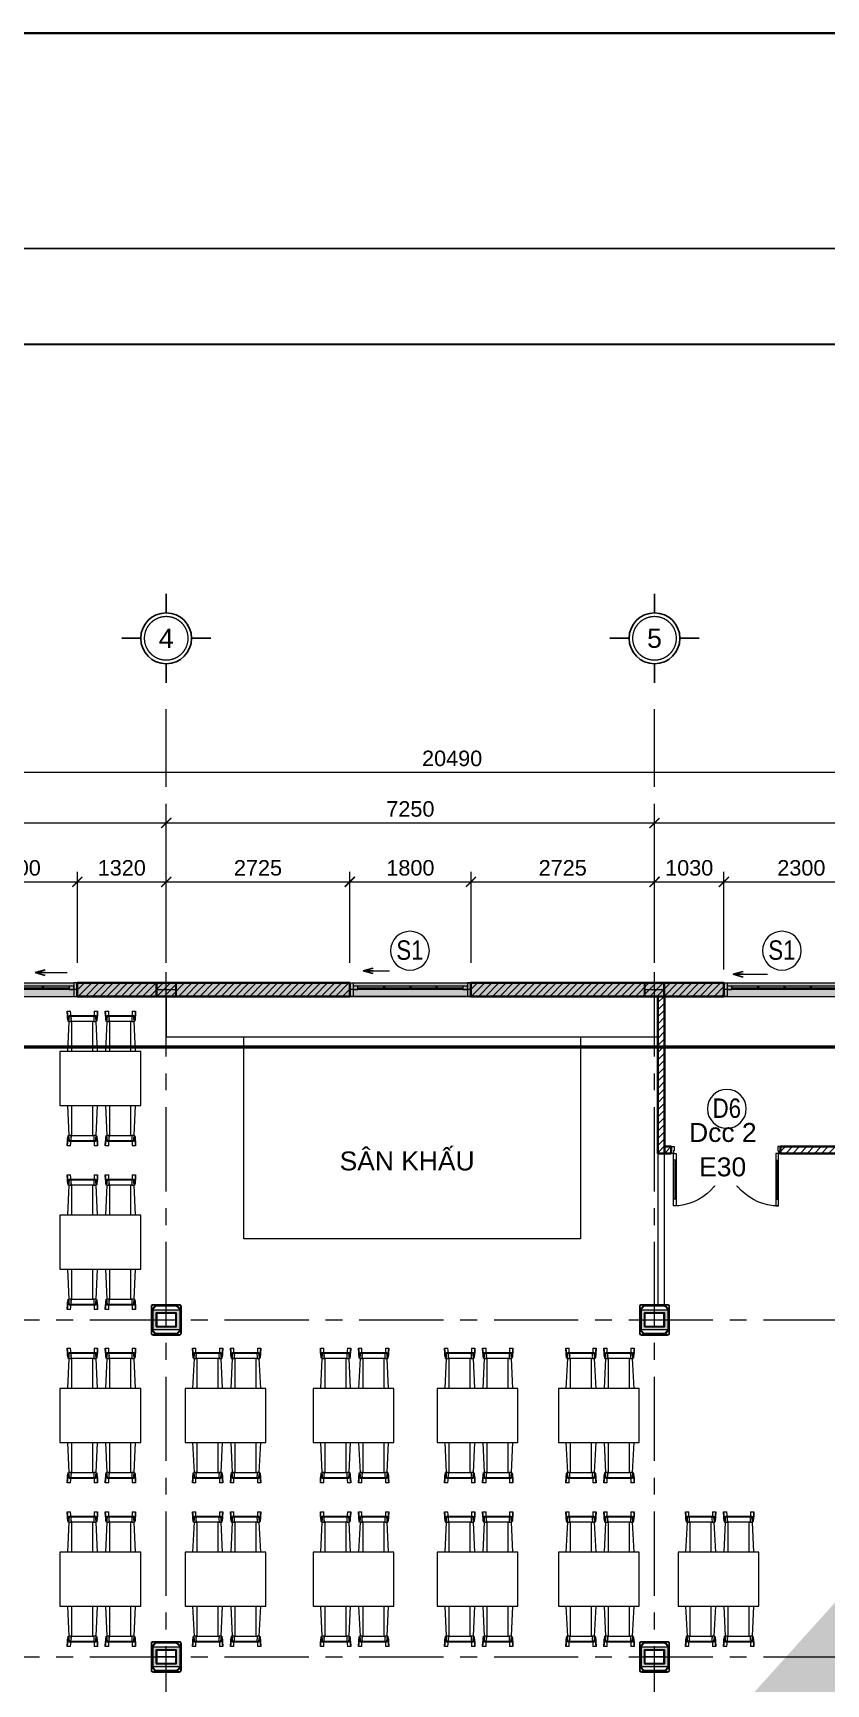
# Model space of a CAD drawing. Header units: millimetres. Extents: x 886808 to 1650903, y -1008069 to 230892.
# Drawn here: x 948941 to 960715, y -352802 to -328304 of the extents above; entities that cross this region are included whole.
import ezdxf
from ezdxf.enums import TextEntityAlignment as Align

# ---------------------------------------------------------------- set-up
doc = ezdxf.new("R2010")
doc.units = ezdxf.units.MM
for name, pattern in [('2nd Fl type B$0$$0$3.tuong bao ngoai$0$HIDDEN', [0.375, 0.25, -0.125]), ('CENTER', [2, 1.25, -0.25, 0.25, -0.25]), ('CENTER2', [28.575, 19.05, -3.175, 3.175, -3.175]), ('CONTINOUS', [0])]:
    doc.linetypes.add(name, pattern=pattern)
doc.layers.get('0').update_dxf_attribs({"lineweight": 0})
for name, color, linetype, lineweight in [('01- NET TUONG- 242', 242, 'Continuous', 40), ('03- Net Cua- 153', 153, 'Continuous', 9), ('8l NET TO', 8, 'Continuous', 9), ('A-GLAZ-CURT', 52, 'Continuous', 5), ('A-Wall', 113, 'Continuous', 30), ('A_Dim', 8, 'Continuous', 5), ('DS_Dim', 8, 'Continuous', 0), ('HACTH', 8, 'Continuous', 0), ('I-FURN', 252, 'Continuous', 5), ('net truc', 250, 'CENTER2', 5), ('net vl', 33, 'Continuous', 5), ('Text', 250, 'Continuous', 25), ('X-BT-MB-F1$0$SP-CỬA', 157, 'Continuous', 0)]:
    doc.layers.add(name, color=color, linetype=linetype, lineweight=lineweight)
doc.styles.add('Arial', font='arial.ttf', dxfattribs={"height": 253.361452})
doc.styles.add('OBAYASHI', font='ARIALN.TTF')
doc.styles.add('Roof Fl type B$0$GHICHUTHUONG', font='arial.ttf', dxfattribs={"width": 0.8})
doc.styles.add('TIÊU ĐỀ', font='arial.ttf', dxfattribs={"height": 230})
doc.styles.add('TRUNG TIN', font='')
doc.styles.get('TRUNG TIN').set_extended_font_data('VNI-Helve-Condense')
doc.dimstyles.new('1-100', dxfattribs={"dimtxt": 230, "dimasz": 150, "dimexe": 150, "dimexo": 300, "dimgap": 90, "dimtad": 1, "dimdec": 0, "dimrnd": 5, "dimzin": 0, "dimtxsty": 'TIÊU ĐỀ', "dimblk": 'ARCHTICK', "dimcen": 100, "dimdle": 120, "dimclrd": 256, "dimclre": 256, "dimclrt": 2, "dimadec": 0, "dimazin": 0, "dimtfac": 1, "dimtdec": 0, "dimtix": 1, "dimtmove": 1, "dimatfit": 3, "dimldrblk": 'OPEN30', "dimfxl": 900, "dimtolj": 1, "dimtzin": 0, "dimlwd": 13, "dimlwe": 13, "dimarcsym": 1})

# ---------------------------------------------------------------- blocks, each defined once
blk = doc.blocks.new('_ArchTick')
at = {"color": 0, "linetype": 'ByBlock', "const_width": 0.15}
blk.add_lwpolyline([(-0.5, -0.5), (0.5, 0.5)], dxfattribs=at)
blk = doc.blocks.new('*D216')
at = {"layer": 'A_Dim', "lineweight": 13, "transparency": 16777216}
for p, q in [((944919, -342099), (944919, -339876)), ((950919, -342099), (950919, -339876)), ((944799, -340026), (951039, -340026))]:
    blk.add_line(p, q, dxfattribs=at)
at = {"layer": 'Defpoints', "color": 0, "transparency": 16777216}
for p in [(950919, -340026), (944919, -342399), (950919, -342399)]:
    blk.add_point(p, dxfattribs=at)
at = {"layer": 'A_Dim', "lineweight": 13, "transparency": 16777216, "xscale": 150, "yscale": 150, "zscale": 150, "rotation": 180}
blk.add_blockref('_ArchTick', (944919, -340026), dxfattribs=at)
at = {"layer": 'A_Dim', "lineweight": 13, "transparency": 16777216, "xscale": 150, "yscale": 150, "zscale": 150}
blk.add_blockref('_ArchTick', (950919, -340026), dxfattribs=at)
at = {"layer": 'A_Dim', "color": 2, "transparency": 16777216, "insert": (947919, -339819), "char_height": 230, "attachment_point": 5, "style": 'TIÊU ĐỀ'}
blk.add_mtext('\\A1;6000', dxfattribs=at)
blk = doc.blocks.new('_Open30')
at = {"color": 0, "linetype": 'ByBlock', "lineweight": -2}
for p, q in [((-1, 0.27), (0, 0)), ((0, 0), (-1, -0.27)), ((0, 0), (-1, 0))]:
    blk.add_line(p, q, dxfattribs=at)
blk = doc.blocks.new('*D217')
at = {"layer": 'A_Dim', "lineweight": 13, "transparency": 16777216}
for p, q in [((950919, -342099), (950919, -339876)), ((958169, -342099), (958169, -339876)), ((950799, -340026), (958289, -340026))]:
    blk.add_line(p, q, dxfattribs=at)
at = {"layer": 'Defpoints', "color": 0, "transparency": 16777216}
for p in [(958169, -340026), (950919, -342399), (958169, -342399)]:
    blk.add_point(p, dxfattribs=at)
at = {"layer": 'A_Dim', "lineweight": 13, "transparency": 16777216, "xscale": 150, "yscale": 150, "zscale": 150, "rotation": 180}
blk.add_blockref('_ArchTick', (950919, -340026), dxfattribs=at)
at = {"layer": 'A_Dim', "lineweight": 13, "transparency": 16777216, "xscale": 150, "yscale": 150, "zscale": 150}
blk.add_blockref('_ArchTick', (958169, -340026), dxfattribs=at)
at = {"layer": 'A_Dim', "color": 2, "transparency": 16777216, "insert": (954544, -339819), "char_height": 230, "attachment_point": 5, "style": 'TIÊU ĐỀ'}
blk.add_mtext('\\A1;7250', dxfattribs=at)
blk = doc.blocks.new('*D1037')
at = {"layer": 'A_Dim', "lineweight": 13, "transparency": 16777216}
for p, q in [((958169, -342099), (958169, -339876)), ((965410, -342099), (965410, -339876)), ((958049, -340026), (965530, -340026))]:
    blk.add_line(p, q, dxfattribs=at)
at = {"layer": 'Defpoints', "color": 0, "transparency": 16777216}
for p in [(965410, -340026), (958169, -342399), (965410, -342399)]:
    blk.add_point(p, dxfattribs=at)
at = {"layer": 'A_Dim', "lineweight": 13, "transparency": 16777216, "xscale": 150, "yscale": 150, "zscale": 150, "rotation": 180}
blk.add_blockref('_ArchTick', (958169, -340026), dxfattribs=at)
at = {"layer": 'A_Dim', "lineweight": 13, "transparency": 16777216, "xscale": 150, "yscale": 150, "zscale": 150}
blk.add_blockref('_ArchTick', (965410, -340026), dxfattribs=at)
at = {"layer": 'A_Dim', "color": 2, "transparency": 16777216, "insert": (961789, -339819), "char_height": 230, "attachment_point": 5, "style": 'TIÊU ĐỀ'}
blk.add_mtext('\\A1;7240', dxfattribs=at)
blk = doc.blocks.new('*D1038')
at = {"layer": 'A_Dim', "lineweight": 13, "transparency": 16777216}
for p, q in [((965530, -339276), (944799, -339276)), ((944919, -342099), (944919, -339126)), ((965410, -342099), (965410, -339126))]:
    blk.add_line(p, q, dxfattribs=at)
at = {"layer": 'Defpoints', "color": 0, "transparency": 16777216}
for p in [(944919, -339276), (944919, -342399), (965410, -342399)]:
    blk.add_point(p, dxfattribs=at)
at = {"layer": 'A_Dim', "lineweight": 13, "transparency": 16777216, "xscale": 150, "yscale": 150, "zscale": 150, "rotation": 180}
blk.add_blockref('_ArchTick', (944919, -339276), dxfattribs=at)
at = {"layer": 'A_Dim', "lineweight": 13, "transparency": 16777216, "xscale": 150, "yscale": 150, "zscale": 150}
blk.add_blockref('_ArchTick', (965410, -339276), dxfattribs=at)
at = {"layer": 'A_Dim', "color": 2, "transparency": 16777216, "insert": (955164, -339069), "char_height": 230, "attachment_point": 5, "style": 'TIÊU ĐỀ'}
blk.add_mtext('\\A1;20490', dxfattribs=at)
blk = doc.blocks.new('so thu tu bac thang')
at = {"ltscale": 300}
blk.add_circle((38, 0), 125, dxfattribs=at)
at = {"style": 'OBAYASHI'}
blk.add_attdef('SO_THU_TU_BAC_THANG', (-91, -139), '', height=300, dxfattribs=at)
blk = doc.blocks.new('A$C0DD655ED')
at = {"layer": 'A_Dim', "transparency": 33554636}
h = blk.add_hatch(dxfattribs=at)
h.set_pattern_fill('ANGLE', color=256)
h.set_pattern_definition([(0, (4687050.9006, -31895392.7794), (0, 6.985), [5.08, -1.905]), (90, (4687050.9006, -31895392.7794), (-6.985, 4e-16), [5.08, -1.905])])
h.paths.add_polyline_path([(25, 375), (425, 375), (425, 75), (25, 75)])
h.paths.add_polyline_path([(75, 325), (375, 325), (375, 125), (75, 125)], flags=16)
at = {"layer": '03- Net Cua- 153', "linetype": 'Continuous', "transparency": 33554636}
for p, q in [((125, 442), (125, 450)), ((125, 442), (125, 450)), ((128, 442), (128, 450)), ((128, 442), (128, 450)), ((322, 442), (322, 450)), ((322, 442), (322, 450)), ((325, 442), (325, 450)), ((325, 442), (325, 450)), ((442, 325), (450, 325)), ((442, 322), (450, 322)), ((125, 8), (125, 0)), ((125, 8), (125, 0)), ((128, 8), (128, 0)), ((128, 8), (128, 0)), ((322, 8), (322, 0)), ((322, 8), (322, 0)), ((325, 8), (325, 0)), ((325, 8), (325, 0)), ((442, 128), (450, 128)), ((442, 125), (450, 125))]:
    blk.add_line(p, q, dxfattribs=at)
for points in [[(30, 0), (420, 0, 0.414214), (450, 30), (450, 420, 0.414214), (420, 450), (30, 450, 0.414214), (0, 420), (0, 30, 0.414214)], [(30, 8), (420, 8, 0.414214), (442, 30), (442, 420, 0.414214), (420, 442), (30, 442, 0.414214), (8, 420), (8, 30, 0.414214)]]:
    blk.add_lwpolyline(points, format="xyb", close=True, dxfattribs=at)
at = {"layer": 'A-GLAZ-CURT', "transparency": 33554636}
for points in [[(11, 389), (25, 389), (25, 375), (11, 375)], [(61, 442), (75, 442), (75, 428), (61, 428)], [(389, 442), (375, 442), (375, 428), (389, 428)], [(425, 389), (439, 389), (439, 375), (425, 375)], [(11, 75), (25, 75), (25, 61), (11, 61)], [(61, 8), (75, 8), (75, 22), (61, 22)], [(389, 8), (375, 8), (375, 22), (389, 22)], [(425, 75), (439, 75), (439, 61), (425, 61)]]:
    blk.add_lwpolyline(points, close=True, dxfattribs=at)
at = {"layer": 'A_Dim', "transparency": 33554636}
for points in [[(25, 375), (11, 389)], [(11, 375), (25, 389)], [(15, 389), (61, 438)], [(71, 428), (25, 379)], [(75, 428), (61, 442)], [(61, 428), (75, 442)], [(375, 428), (389, 442)], [(389, 428), (375, 442)], [(379, 428), (425, 379)], [(435, 389), (389, 438)], [(439, 375), (425, 389)], [(425, 375), (439, 389)], [(25, 61), (11, 75)], [(11, 61), (25, 75)], [(15, 61), (61, 12)], [(73, 20), (25, 71)], [(75, 22), (61, 8)], [(61, 22), (75, 8)], [(375, 22), (389, 8)], [(389, 22), (375, 8)], [(377, 20), (425, 71)], [(435, 61), (389, 12)], [(439, 61), (425, 75)], [(425, 61), (439, 75)]]:
    blk.add_lwpolyline(points, dxfattribs=at)
for points in [[(25, 61), (11, 61), (11, 389), (25, 389)], [(25, 375), (425, 375), (425, 75), (25, 75)], [(61, 442), (389, 442), (389, 428), (61, 428)], [(75, 325), (375, 325), (375, 125), (75, 125)], [(425, 61), (439, 61), (439, 389), (425, 389)], [(61, 8), (389, 8), (389, 22), (61, 22)]]:
    blk.add_lwpolyline(points, close=True, dxfattribs=at)
blk = doc.blocks.new('*D1080')
at = {"layer": 'A_Dim', "lineweight": 13, "transparency": 16777216}
for p, q in [((947799, -342099), (947799, -340750)), ((949599, -342099), (949599, -340750)), ((947679, -340900), (949719, -340900))]:
    blk.add_line(p, q, dxfattribs=at)
at = {"layer": 'Defpoints', "color": 0, "transparency": 16777216}
for p in [(949599, -340900), (947799, -342399), (949599, -342399)]:
    blk.add_point(p, dxfattribs=at)
at = {"layer": 'A_Dim', "lineweight": 13, "transparency": 16777216, "xscale": 150, "yscale": 150, "zscale": 150, "rotation": 180}
blk.add_blockref('_ArchTick', (947799, -340900), dxfattribs=at)
at = {"layer": 'A_Dim', "lineweight": 13, "transparency": 16777216, "xscale": 150, "yscale": 150, "zscale": 150}
blk.add_blockref('_ArchTick', (949599, -340900), dxfattribs=at)
at = {"layer": 'A_Dim', "color": 2, "transparency": 16777216, "insert": (948699, -340693), "char_height": 230, "attachment_point": 5, "style": 'TIÊU ĐỀ'}
blk.add_mtext('\\A1;1800', dxfattribs=at)
blk = doc.blocks.new('*D1081')
at = {"layer": 'A_Dim', "lineweight": 13, "transparency": 16777216}
for p, q in [((949599, -342099), (949599, -340750)), ((950919, -341852), (950919, -340750)), ((949479, -340900), (951039, -340900))]:
    blk.add_line(p, q, dxfattribs=at)
at = {"layer": 'Defpoints', "color": 0, "transparency": 16777216}
for p in [(950919, -340900), (950919, -342152), (949599, -342399)]:
    blk.add_point(p, dxfattribs=at)
at = {"layer": 'A_Dim', "lineweight": 13, "transparency": 16777216, "xscale": 150, "yscale": 150, "zscale": 150, "rotation": 180}
blk.add_blockref('_ArchTick', (949599, -340900), dxfattribs=at)
at = {"layer": 'A_Dim', "lineweight": 13, "transparency": 16777216, "xscale": 150, "yscale": 150, "zscale": 150}
blk.add_blockref('_ArchTick', (950919, -340900), dxfattribs=at)
at = {"layer": 'A_Dim', "color": 2, "transparency": 16777216, "insert": (950259, -340693), "char_height": 230, "attachment_point": 5, "style": 'TIÊU ĐỀ'}
blk.add_mtext('\\A1;1320', dxfattribs=at)
blk = doc.blocks.new('*D1082')
at = {"layer": 'A_Dim', "lineweight": 13, "transparency": 16777216}
for p, q in [((950919, -341852), (950919, -340750)), ((953644, -342099), (953644, -340750)), ((950799, -340900), (953764, -340900))]:
    blk.add_line(p, q, dxfattribs=at)
at = {"layer": 'Defpoints', "color": 0, "transparency": 16777216}
for p in [(953644, -340900), (950919, -342152), (953644, -342399)]:
    blk.add_point(p, dxfattribs=at)
at = {"layer": 'A_Dim', "lineweight": 13, "transparency": 16777216, "xscale": 150, "yscale": 150, "zscale": 150, "rotation": 180}
blk.add_blockref('_ArchTick', (950919, -340900), dxfattribs=at)
at = {"layer": 'A_Dim', "lineweight": 13, "transparency": 16777216, "xscale": 150, "yscale": 150, "zscale": 150}
blk.add_blockref('_ArchTick', (953644, -340900), dxfattribs=at)
at = {"layer": 'A_Dim', "color": 2, "transparency": 16777216, "insert": (952281, -340693), "char_height": 230, "attachment_point": 5, "style": 'TIÊU ĐỀ'}
blk.add_mtext('\\A1;2725', dxfattribs=at)
blk = doc.blocks.new('*D1083')
at = {"layer": 'A_Dim', "lineweight": 13, "transparency": 16777216}
for p, q in [((953644, -342099), (953644, -340750)), ((955444, -342099), (955444, -340750)), ((953524, -340900), (955564, -340900))]:
    blk.add_line(p, q, dxfattribs=at)
at = {"layer": 'Defpoints', "color": 0, "transparency": 16777216}
for p in [(955444, -340900), (953644, -342399), (955444, -342399)]:
    blk.add_point(p, dxfattribs=at)
at = {"layer": 'A_Dim', "lineweight": 13, "transparency": 16777216, "xscale": 150, "yscale": 150, "zscale": 150, "rotation": 180}
blk.add_blockref('_ArchTick', (953644, -340900), dxfattribs=at)
at = {"layer": 'A_Dim', "lineweight": 13, "transparency": 16777216, "xscale": 150, "yscale": 150, "zscale": 150}
blk.add_blockref('_ArchTick', (955444, -340900), dxfattribs=at)
at = {"layer": 'A_Dim', "color": 2, "transparency": 16777216, "insert": (954544, -340693), "char_height": 230, "attachment_point": 5, "style": 'TIÊU ĐỀ'}
blk.add_mtext('\\A1;1800', dxfattribs=at)
blk = doc.blocks.new('*D1084')
at = {"layer": 'A_Dim', "lineweight": 13, "transparency": 16777216}
for p, q in [((955444, -342099), (955444, -340750)), ((958169, -341799), (958169, -340750)), ((955324, -340900), (958289, -340900))]:
    blk.add_line(p, q, dxfattribs=at)
at = {"layer": 'Defpoints', "color": 0, "transparency": 16777216}
for p in [(958169, -340900), (958169, -342099), (955444, -342399)]:
    blk.add_point(p, dxfattribs=at)
at = {"layer": 'A_Dim', "lineweight": 13, "transparency": 16777216, "xscale": 150, "yscale": 150, "zscale": 150, "rotation": 180}
blk.add_blockref('_ArchTick', (955444, -340900), dxfattribs=at)
at = {"layer": 'A_Dim', "lineweight": 13, "transparency": 16777216, "xscale": 150, "yscale": 150, "zscale": 150}
blk.add_blockref('_ArchTick', (958169, -340900), dxfattribs=at)
at = {"layer": 'A_Dim', "color": 2, "transparency": 16777216, "insert": (956806, -340693), "char_height": 230, "attachment_point": 5, "style": 'TIÊU ĐỀ'}
blk.add_mtext('\\A1;2725', dxfattribs=at)
blk = doc.blocks.new('*D1085')
at = {"layer": 'A_Dim', "lineweight": 13, "transparency": 16777216}
for p, q in [((958169, -341799), (958169, -340750)), ((959199, -342199), (959199, -340750)), ((958049, -340900), (959319, -340900))]:
    blk.add_line(p, q, dxfattribs=at)
at = {"layer": 'Defpoints', "color": 0, "transparency": 16777216}
for p in [(959199, -340900), (958169, -342099), (959199, -342499)]:
    blk.add_point(p, dxfattribs=at)
at = {"layer": 'A_Dim', "lineweight": 13, "transparency": 16777216, "xscale": 150, "yscale": 150, "zscale": 150, "rotation": 180}
blk.add_blockref('_ArchTick', (958169, -340900), dxfattribs=at)
at = {"layer": 'A_Dim', "lineweight": 13, "transparency": 16777216, "xscale": 150, "yscale": 150, "zscale": 150}
blk.add_blockref('_ArchTick', (959199, -340900), dxfattribs=at)
at = {"layer": 'A_Dim', "color": 2, "transparency": 16777216, "insert": (958684, -340693), "char_height": 230, "attachment_point": 5, "style": 'TIÊU ĐỀ'}
blk.add_mtext('\\A1;1030', dxfattribs=at)
blk = doc.blocks.new('*D1086')
at = {"layer": 'A_Dim', "lineweight": 13, "transparency": 16777216}
for p, q in [((959199, -342199), (959199, -340750)), ((961499, -342199), (961499, -340750)), ((959079, -340900), (961619, -340900))]:
    blk.add_line(p, q, dxfattribs=at)
at = {"layer": 'Defpoints', "color": 0, "transparency": 16777216}
for p in [(961499, -340900), (959199, -342499), (961499, -342499)]:
    blk.add_point(p, dxfattribs=at)
at = {"layer": 'A_Dim', "lineweight": 13, "transparency": 16777216, "xscale": 150, "yscale": 150, "zscale": 150, "rotation": 180}
blk.add_blockref('_ArchTick', (959199, -340900), dxfattribs=at)
at = {"layer": 'A_Dim', "lineweight": 13, "transparency": 16777216, "xscale": 150, "yscale": 150, "zscale": 150}
blk.add_blockref('_ArchTick', (961499, -340900), dxfattribs=at)
at = {"layer": 'A_Dim', "color": 2, "transparency": 16777216, "insert": (960349, -340693), "char_height": 230, "attachment_point": 5, "style": 'TIÊU ĐỀ'}
blk.add_mtext('\\A1;2300', dxfattribs=at)
blk = doc.blocks.new('Galina-ban an 4 nguoi - 1200mm x 800mm-6467599-MẶT BẰNG BỐ TRÍ TẦNG 1')
at = {"layer": 'I-FURN'}
for p, q in [((-496, 954), (-496, 969)), ((-496, 969), (-446, 969)), ((-473, 817), (-494, 370)), ((-481, 844), (-479, 843)), ((-480, 817), (-441, 817)), ((-468, 906), (-438, 906)), ((-468, 890), (-468, 906)), ((-438, 890), (-468, 890)), ((-440, 822), (-102, 822)), ((-438, 890), (-438, 906)), ((-438, 890), (-438, 906)), ((-438, 906), (-104, 906)), ((-104, 890), (-438, 890)), ((-426, 822), (-426, 370)), ((-115, 822), (-115, 370)), ((-104, 906), (-74, 906)), ((-104, 890), (-104, 906)), ((-74, 890), (-104, 890)), ((-103, 856), (-103, 858)), ((-102, 820), (-101, 818)), ((-101, 817), (-62, 817)), ((-96, 969), (-46, 969)), ((-74, 890), (-74, 906)), ((-48, 370), (-69, 817)), ((-62, 843), (-61, 844)), ((-46, 969), (-46, 954)), ((69, 954), (69, 969)), ((69, 969), (119, 969)), ((92, 817), (71, 370)), ((84, 844), (86, 843)), ((85, 817), (124, 817)), ((97, 906), (127, 906)), ((97, 890), (97, 906)), ((127, 890), (97, 890)), ((125, 822), (463, 822)), ((127, 890), (127, 906)), ((127, 890), (127, 906)), ((127, 906), (461, 906)), ((461, 890), (127, 890)), ((139, 822), (139, 370)), ((450, 822), (450, 370)), ((461, 906), (491, 906)), ((461, 890), (461, 906)), ((491, 890), (461, 890)), ((462, 856), (462, 858)), ((463, 820), (464, 818)), ((464, 817), (503, 817)), ((469, 969), (519, 969)), ((491, 890), (491, 906)), ((517, 370), (496, 817)), ((503, 843), (504, 844)), ((519, 969), (519, 954)), ((629, 370), (-571, 370)), ((-571, 370), (-571, -430)), ((629, -430), (629, 370)), ((-571, -430), (629, -430)), ((-494, -430), (-473, -877)), ((-426, -430), (-426, -882)), ((-115, -430), (-115, -882)), ((-69, -877), (-48, -430)), ((71, -430), (92, -877)), ((139, -430), (139, -882)), ((450, -430), (450, -882)), ((496, -877), (517, -430)), ((-479, -903), (-481, -904)), ((-441, -877), (-480, -877)), ((-468, -950), (-438, -950)), ((-468, -966), (-468, -950)), ((-438, -966), (-468, -966)), ((-102, -882), (-440, -882)), ((-439, -916), (-439, -912)), ((-438, -966), (-438, -950)), ((-438, -966), (-438, -950)), ((-438, -950), (-104, -950)), ((-104, -966), (-438, -966)), ((-104, -950), (-74, -950)), ((-104, -966), (-104, -950)), ((-74, -966), (-104, -966)), ((-103, -918), (-103, -916)), ((-101, -878), (-102, -880)), ((-62, -877), (-101, -877)), ((-74, -966), (-74, -950)), ((-61, -904), (-62, -903)), ((86, -903), (84, -904)), ((124, -877), (85, -877)), ((97, -950), (127, -950)), ((97, -966), (97, -950)), ((127, -966), (97, -966)), ((463, -882), (125, -882)), ((126, -916), (126, -912)), ((127, -966), (127, -950)), ((127, -966), (127, -950)), ((127, -950), (461, -950)), ((461, -966), (127, -966)), ((461, -950), (491, -950)), ((461, -966), (461, -950)), ((491, -966), (461, -966)), ((462, -918), (462, -916)), ((464, -878), (463, -880)), ((503, -877), (464, -877)), ((491, -966), (491, -950)), ((504, -904), (503, -903)), ((-496, -1029), (-496, -1014)), ((-446, -1029), (-496, -1029)), ((-46, -1029), (-96, -1029)), ((-46, -1014), (-46, -1029)), ((69, -1029), (69, -1014)), ((119, -1029), (69, -1029)), ((519, -1029), (469, -1029)), ((519, -1014), (519, -1029))]:
    blk.add_line(p, q, dxfattribs=at)
at = {"layer": 'I-FURN', "flags": 128}
for points in [[(-496, 969), (-493, 927), (-490, 893), (-487, 868), (-484, 852), (-481, 844)], [(-481, 817), (-484, 825), (-487, 843), (-490, 871), (-493, 908), (-496, 954)], [(-468, 890), (-471, 857), (-474, 833), (-477, 820), (-481, 817)], [(-477, 845), (-474, 856), (-471, 876), (-468, 906)], [(-445, 905), (-445, 927), (-446, 969)], [(-441, 818), (-440, 820), (-439, 833), (-439, 835)], [(-439, 852), (-439, 856), (-439, 858)], [(-104, 890), (-103, 856), (-103, 840)], [(-102, 822), (-102, 836), (-103, 840)], [(-102, 835), (-102, 833), (-102, 826)], [(-96, 969), (-97, 927), (-97, 905)], [(-74, 906), (-71, 876), (-68, 856), (-65, 845)], [(-61, 817), (-65, 820), (-68, 833), (-71, 857), (-74, 890)], [(-61, 844), (-58, 852), (-55, 868), (-52, 893), (-49, 927), (-46, 969)], [(-46, 954), (-49, 908), (-52, 871), (-55, 843), (-58, 825), (-61, 817)], [(69, 969), (72, 927), (75, 893), (78, 868), (81, 852), (84, 844)], [(84, 817), (81, 825), (78, 843), (75, 871), (72, 908), (69, 954)], [(97, 890), (94, 857), (91, 833), (88, 820), (84, 817)], [(88, 845), (91, 856), (94, 876), (97, 906)], [(120, 905), (120, 927), (119, 969)], [(124, 818), (125, 820), (126, 833), (126, 835)], [(126, 852), (126, 856), (126, 858)], [(461, 890), (462, 856), (462, 840)], [(463, 822), (463, 836), (462, 840)], [(463, 835), (463, 833), (463, 826)], [(469, 969), (468, 927), (468, 905)], [(491, 906), (494, 876), (497, 856), (500, 845)], [(504, 817), (500, 820), (497, 833), (494, 857), (491, 890)], [(504, 844), (507, 852), (510, 868), (513, 893), (516, 927), (519, 969)], [(519, 954), (516, 908), (513, 871), (510, 843), (507, 825), (504, 817)], [(-496, -1014), (-493, -968), (-490, -931), (-487, -903), (-484, -885), (-481, -877)], [(-481, -904), (-484, -912), (-487, -928), (-490, -953), (-493, -987), (-496, -1029)], [(-481, -877), (-477, -880), (-474, -893), (-471, -917), (-468, -950)], [(-468, -966), (-471, -936), (-474, -916), (-477, -905)], [(-446, -1029), (-445, -987), (-445, -965)], [(-439, -893), (-440, -880), (-441, -878)], [(-103, -900), (-103, -916), (-104, -950)], [(-103, -900), (-102, -896), (-102, -882)], [(-102, -886), (-102, -893), (-102, -895)], [(-97, -965), (-97, -987), (-96, -1029)], [(-74, -950), (-71, -917), (-68, -893), (-65, -880), (-61, -877)], [(-65, -905), (-68, -916), (-71, -936), (-74, -966)], [(-61, -877), (-58, -885), (-55, -903), (-52, -931), (-49, -968), (-46, -1014)], [(-46, -1029), (-49, -987), (-52, -953), (-55, -928), (-58, -912), (-61, -904)], [(69, -1014), (72, -968), (75, -931), (78, -903), (81, -885), (84, -877)], [(84, -904), (81, -912), (78, -928), (75, -953), (72, -987), (69, -1029)], [(84, -877), (88, -880), (91, -893), (94, -917), (97, -950)], [(97, -966), (94, -936), (91, -916), (88, -905)], [(119, -1029), (120, -987), (120, -965)], [(126, -893), (125, -880), (124, -878)], [(462, -900), (462, -916), (461, -950)], [(462, -900), (463, -896), (463, -882)], [(463, -886), (463, -893), (463, -895)], [(468, -965), (468, -987), (469, -1029)], [(491, -950), (494, -917), (497, -893), (500, -880), (504, -877)], [(500, -905), (497, -916), (494, -936), (491, -966)], [(504, -877), (507, -885), (510, -903), (513, -931), (516, -968), (519, -1014)], [(519, -1029), (516, -987), (513, -953), (510, -928), (507, -912), (504, -904)]]:
    blk.add_lwpolyline(points, dxfattribs=at)
at = {"layer": 'I-FURN'}
for centre, start_param, end_param in [((-441, 1900), 3.23382, 3.39556), ((-441, 1900), 3.410954, 3.51126), ((124, 1900), 3.23382, 3.39556), ((124, 1900), 3.410954, 3.51126), ((-441, -1960), 6.029217, 6.190958), ((-441, -1960), 5.913518, 6.013824), ((124, -1960), 6.029217, 6.190958), ((124, -1960), 5.913518, 6.013824)]:
    blk.add_ellipse(centre, major_axis=(0, 1083), ratio=0.007077, start_param=start_param, end_param=end_param, dxfattribs=at)
blk = doc.blocks.new('*U112')
at = {"layer": 'X-BT-MB-F1$0$SP-CỬA', "transparency": 33554636}
for p, q in [((-1550, 680), (-1590, 680)), ((-1570, 100), (-1570, 680)), ((-70, 680), (-30, 680)), ((-50, 100), (-50, 680)), ((-1550, 100), (-1590, 100)), ((-70, 100), (-30, 100))]:
    blk.add_line(p, q, dxfattribs=at)
for points in [[(-1590, 0), (-1550, 0), (-1550, 780), (-1590, 780)], [(-30, 0), (-70, 0), (-70, 780), (-30, 780)], [(-1620, -100), (-1580, -100), (-1580, -40), (-1590, -40), (-1590, 0), (-1620, 0)], [(0, -100), (-40, -100), (-40, -40), (-30, -40), (-30, 0), (0, 0)]]:
    blk.add_lwpolyline(points, close=True, dxfattribs=at)
at = {"layer": 'X-BT-MB-F1$0$SP-CỬA', "ltscale": 100, "transparency": 33554636}
for centre, start, end in [((-1590, 0), 359.999, 89.9989), ((-30, 0), 89.999, 179.999)]:
    blk.add_arc(centre, 780, start, end, dxfattribs=at)
blk = doc.blocks.new('*U1454')
at = {"color": 7, "ltscale": 5, "transparency": 33554636}
for p, q in [((-2000, 100), (-2000, -100)), ((-200, 100), (-200, -100))]:
    blk.add_line(p, q, dxfattribs=at)
at = {"ltscale": 40, "transparency": 33554636}
for p, q in [((-250, 100), (-1950, 100)), ((-1880, 50), (-320, 50)), ((-320, 25), (-1880, 25))]:
    blk.add_line(p, q, dxfattribs=at)
at = {"color": 0, "ltscale": 40, "transparency": 33554636}
for p, q in [((-2000, 0), (-200, 0)), ((-200, -100), (-2000, -100))]:
    blk.add_line(p, q, dxfattribs=at)
at = {"color": 0, "lineweight": -2, "transparency": 33554636}
for points in [[(-2000, 100), (-1950, 100), (-1950, -100), (-2000, -100)], [(-200, 100), (-250, 100), (-250, -100), (-200, -100)]]:
    blk.add_lwpolyline(points, close=True, dxfattribs=at)
at = {"ltscale": 40, "transparency": 33554636}
for points in [[(-1950, 50), (-1880, 50), (-1880, 0), (-1950, 0)], [(-1495, 25), (-1485, 25), (-1485, 50), (-1495, 50)], [(-1105, 25), (-1095, 25), (-1095, 50), (-1105, 50)], [(-715, 25), (-705, 25), (-705, 50), (-715, 50)], [(-320, 50), (-250, 50), (-250, 0), (-320, 0)]]:
    blk.add_lwpolyline(points, close=True, dxfattribs=at)
blk = doc.blocks.new('*U900')
for p, q in [((0, 7), (0, 4)), ((-7, 0), (-4, 0)), ((7, 0), (4, 0)), ((0, -7), (0, -4))]:
    blk.add_line(p, q)
blk.add_circle((0, 0), 4)
at = {"layer": 'net truc', "color": 4, "linetype": 'CONTINOUS', "ltscale": 0.08, "const_width": 0.208}
blk.add_lwpolyline([(3.43, -0.02, 0.414214), (0.02, 3.43, 2.414214), (3.43, -0.02, 0.24166)], format="xyb", dxfattribs=at)
at = {"color": 7, "style": 'Arial', "flags": 8}
blk.add_attdef('DETAIL#', text='', height=3, dxfattribs=at).set_placement((0, 0), align=Align.MIDDLE_CENTER)
blk = doc.blocks.new('cc')
at = {"layer": 'A-GLAZ-CURT', "transparency": 33554636}
blk.add_lwpolyline([(222569, 39756), (222287, 39756), (222287, 39659), (222278, 39659), (222278, 39859), (222287, 39859), (222287, 39762), (222569, 39762), (222569, 39859), (222578, 39859), (222578, 39659), (222569, 39659)], close=True, dxfattribs=at)
at = {"layer": 'A-Wall', "transparency": 33554636}
blk.add_lwpolyline([(222278, 39659), (222578, 39659), (222578, 39859), (222278, 39859)], close=True, dxfattribs=at)

msp = doc.modelspace()

# ---------------------------------------------------------------- hatches: boundary and pattern name
at = {"layer": 'HACTH', "transparency": 33554636}
h = msp.add_hatch(dxfattribs=at)
h.set_pattern_fill('ANSI31', color=256)
h.set_pattern_definition([(45, (964918.58753, -375398.97638), (-0.08838834765, 0.08838834765), [])])
h.paths.add_polyline_path([(944908.9, -342598.5), (964918.6, -342598.5), (964918.6, -342399), (944908.9, -342399)])
h.paths.add_polyline_path([(951268.6, -375199), (951068.6, -375199), (951068.6, -375399), (951268.6, -375399)], flags=17)
h.paths.add_polyline_path([(944918.6, -369049), (945118.6, -369049), (945118.6, -379299), (944918.6, -379299)])
h.paths.add_polyline_path([(952268.6, -375199), (958318.6, -375199), (958318.6, -375399), (952268.6, -375399)], flags=17)
h.paths.add_polyline_path([(952568.6, -375199), (952568.6, -369649), (952668.6, -369649), (952668.6, -375199)], flags=17)
h.paths.add_polyline_path([(952868.6, -369649), (952568.6, -369649), (952568.6, -369549), (952868.6, -369549)], flags=17)
h.paths.add_polyline_path([(964393.6, -369649), (964593.6, -369649), (964593.6, -369549), (964393.6, -369549)], flags=17)
h.paths.add_polyline_path([(953868.6, -369649), (963393.6, -369649), (963393.6, -369549), (953868.6, -369549)], flags=17)
h.paths.add_polyline_path([(945118.6, -365947.1), (944918.6, -365947.1), (944918.6, -360006.3), (945118.6, -360006.3)])
h.paths.add_polyline_path([(945118.6, -357549), (945418.6, -357549), (945418.6, -358249), (945118.6, -358249), (945118.6, -358149), (945318.6, -358149), (945318.6, -357649), (945118.6, -357649)], flags=17)
h.paths.add_polyline_path([(945118.6, -375299), (945318.6, -375299), (945318.6, -375199), (945118.6, -375199)], flags=17)
h.paths.add_polyline_path([(945118.6, -375699), (945418.6, -375699), (945418.6, -375799), (945118.6, -375799)], flags=17)
h.paths.add_polyline_path([(945318.6, -375699), (945418.6, -375699), (945418.6, -375199), (945318.6, -375199)], flags=17)
h.paths.add_polyline_path([(950868.6, -373599), (951068.6, -373599), (951068.6, -379499), (950868.6, -379499)], flags=17)
h.paths.add_polyline_path([(950768.6, -372399), (951068.6, -372399), (951068.6, -372499), (950768.6, -372499)], flags=17)
h.paths.add_polyline_path([(948018.6, -372599), (948018.6, -369649), (948118.6, -369649), (948118.6, -372399), (949968.6, -372399), (949968.6, -372499), (948118.6, -372499), (948118.6, -372599)], flags=17)
h.paths.add_polyline_path([(945118.6, -373499), (948018.6, -373499), (948018.6, -373399), (948118.6, -373399), (948118.6, -373499), (951068.6, -373499), (951068.6, -373599), (945118.6, -373599)], flags=17)
h.paths.add_polyline_path([(950868.6, -372399), (951068.6, -372399), (951068.6, -369649), (950868.6, -369649)], flags=17)
h.paths.add_polyline_path([(951068.6, -369549), (945118.6, -369549), (945118.6, -369649), (951068.6, -369649)], flags=17)
h.paths.add_polyline_path([(945318.6, -369149), (945418.6, -369149), (945418.6, -369549), (945318.6, -369549)], flags=17)
h.paths.add_polyline_path([(945118.6, -369149), (945418.6, -369149), (945418.6, -369049), (945118.6, -369049)], flags=17)
h.paths.add_polyline_path([(947168.6, -378399), (947168.6, -377999), (948868.6, -377999), (948868.6, -378399), (948768.6, -378399), (948768.6, -378099), (947268.6, -378099), (947268.6, -378399)], flags=17)
h.paths.add_polyline_path([(948218.6, -373599), (948418.6, -373599), (948418.6, -377999), (948218.6, -377999)], flags=17)
h.paths.add_polyline_path([(946528.6, -343999), (946628.6, -343999), (946628.6, -342599), (946528.6, -342599)])
h.paths.add_polyline_path([(945118.6, -343999), (946628.6, -343999), (946628.6, -344099), (945118.6, -344099)])
h.paths.add_polyline_path([(964718.6, -344799), (964918.6, -344799), (964918.6, -342598.5), (964718.6, -342598.5)])
h.paths.add_polyline_path([(944918.6, -350329), (945118.6, -350329), (945118.6, -343999), (944918.6, -343999)])
h.paths.add_polyline_path([(944918.6, -358406.3), (945118.6, -358406.3), (945118.6, -351929), (944918.6, -351929)])
h.paths.add_polyline_path([(955872.6, -379499), (956662.6, -379499), (956662.6, -379399), (955872.6, -379399)], flags=17)
h.paths.add_polyline_path([(953472.6, -379499), (954272.6, -379499), (954272.6, -379399), (953472.6, -379399)], flags=17)
h.paths.add_polyline_path([(951068.6, -379499), (951872.6, -379499), (951872.6, -379399), (951068.6, -379399)], flags=17)
h.paths.add_polyline_path([(947283.6, -379299), (947170, -379299), (947170, -379199), (947283.6, -379199)], flags=17)
h.paths.add_polyline_path([(948753.6, -379299), (948868.6, -379299), (948868.6, -379199), (948753.6, -379199)], flags=17)
h.paths.add_polyline_path([(950868.6, -379499), (948753.6, -379499), (948753.6, -379299), (950868.6, -379299)], flags=17)
h.paths.add_polyline_path([(944918.6, -379299), (947283.6, -379299), (947283.6, -379499), (944918.6, -379499)])
h.paths.add_polyline_path([(945118.6, -352899), (945118.6, -352999), (945418.6, -352999), (945418.6, -352299), (945118.6, -352299), (945118.6, -352399), (945318.6, -352399), (945318.6, -352899)], flags=17)
edge = h.paths.add_edge_path()
edge.add_line((944918.6, -369049), (945118.6, -369049))
edge.add_line((964718.6, -347299), (964718.6, -344999))
edge.add_line((964718.6, -344999), (962718.6, -344999))
edge.add_line((962718.6, -344999), (962718.6, -345299))
edge.add_line((962718.6, -345299), (962518.6, -345299))
edge.add_line((962518.6, -345299), (962518.6, -344799))
edge.add_line((962518.6, -344799), (964918.6, -344799))
edge.add_line((964918.6, -344799), (964918.6, -347499))
edge.add_line((964918.6, -347499), (962518.6, -347499))
edge.add_line((962518.6, -347499), (962518.6, -346999))
edge.add_line((962518.6, -346999), (962718.6, -346999))
edge.add_line((962718.6, -346999), (962718.6, -347299))
edge.add_line((962718.6, -347299), (964708.6, -347299))
edge.add_line((955872.6, -379499), (955872.6, -379399))
edge.add_line((954272.6, -379499), (954272.6, -379399))
edge.add_line((953472.6, -379499), (953472.6, -379399))
edge.add_line((951872.6, -379499), (951872.6, -379399))
h = msp.add_hatch(dxfattribs=at)
h.set_pattern_fill('ANSI31', color=256, scale=600)
h.set_pattern_definition([(45, (-482417.115, -353769.404), (-53.0330086, 53.0330086), [])])
h.paths.add_polyline_path([(944918.6, -353623.3), (945118.6, -353623.3), (945118.6, -343849), (944918.6, -343849)])
h.paths.add_polyline_path([(946528.6, -343999), (946628.6, -343999), (946628.6, -342599), (946528.6, -342599)])
h.paths.add_polyline_path([(945118.6, -343999), (946628.6, -343999), (946628.6, -344099), (945118.6, -344099)])
h.paths.add_polyline_path([(944918.6, -342599), (947798.6, -342599), (947798.6, -342399), (944918.6, -342399)])
h.paths.add_polyline_path([(965418.6, -344828.5), (965218.6, -344828.5), (965218.6, -342599), (965418.6, -342599)])
h.paths.add_polyline_path([(945118.6, -365947.1), (944918.6, -365947.1), (944918.6, -360006.3), (945118.6, -360006.3)])
h.paths.add_polyline_path([(945118.6, -357549), (945418.6, -357549), (945418.6, -358249), (945118.6, -358249), (945118.6, -358149), (945318.6, -358149), (945318.6, -357649), (945118.6, -357649)])
h.paths.add_polyline_path([(944918.6, -358406.3), (945118.6, -358406.3), (945118.6, -355344.4), (944918.6, -355344.4)])
h.paths.add_polyline_path([(945118.6, -352899), (945118.6, -352999), (945418.6, -352999), (945418.6, -352299), (945118.6, -352299), (945118.6, -352399), (945318.6, -352399), (945318.6, -352899)])
h.paths.add_polyline_path([(963258.6, -347299), (963258.6, -345028.5), (965218.6, -345028.5), (965218.6, -345413.5), (965418.6, -345413.5), (965418.6, -344828.5), (963058.6, -344828.5), (963058.6, -347499), (965418.6, -347499), (965418.6, -346914), (965218.6, -346914), (965218.6, -347299)])
h.paths.add_polyline_path([(951268.6, -375199), (950768.6, -375199), (950768.6, -375399), (951268.6, -375399)])
h.paths.add_polyline_path([(944918.6, -369349), (945118.6, -369349), (945118.6, -379299), (944918.6, -379299)])
h.paths.add_polyline_path([(952568.6, -375199), (952568.6, -369649), (952668.6, -369649), (952668.6, -375199)])
h.paths.add_polyline_path([(952868.6, -369649), (952568.6, -369649), (952568.6, -369549), (952868.6, -369549)])
h.paths.add_polyline_path([(964893.6, -369649), (965118.6, -369649), (965118.6, -369549), (964893.6, -369549)])
h.paths.add_polyline_path([(953868.6, -369649), (963893.6, -369649), (963893.6, -369549), (953868.6, -369549)])
h.paths.add_polyline_path([(947268.6, -379299), (947168.6, -379299), (947168.6, -379199), (947268.6, -379199)])
h.paths.add_polyline_path([(948868.6, -379299), (948968.6, -379299), (948968.6, -379199), (948868.6, -379199)])
h.paths.add_polyline_path([(950868.6, -379499), (948868.6, -379499), (948868.6, -379299), (950868.6, -379299)])
h.paths.add_polyline_path([(950868.6, -375399), (951068.6, -375399), (951068.6, -379499), (950868.6, -379499)])
h.paths.add_polyline_path([(950768.6, -374099), (951068.6, -374099), (951068.6, -374199), (950768.6, -374199)])
h.paths.add_polyline_path([(947718.6, -374399), (947718.6, -369649), (947818.6, -369649), (947818.6, -374099), (950768.6, -374099), (950768.6, -374199), (947818.6, -374199), (947818.6, -374399)])
h.paths.add_polyline_path([(945118.6, -375299), (947718.6, -375299), (947718.6, -375199), (947818.6, -375199), (947818.6, -375299), (950768.6, -375299), (950768.6, -375399), (945118.6, -375399)])
h.paths.add_polyline_path([(950868.6, -373199), (951068.6, -373199), (951068.6, -369649), (950868.6, -369649)])
h.paths.add_polyline_path([(951068.6, -369549), (945118.6, -369549), (945118.6, -369649), (951068.6, -369649)])
h.paths.add_polyline_path([(945418.6, -378348.8), (945518.6, -378348.8), (945518.6, -379298.8), (945418.6, -379298.8)])
h.paths.add_polyline_path([(945118.6, -378349.2), (945518.6, -378349.2), (945518.6, -378249.2), (945118.6, -378249.2)])
h.paths.add_polyline_path([(944918.6, -379299), (947268.6, -379299), (947268.6, -379499), (944918.6, -379499)])
h.paths.add_polyline_path([(947168.6, -378399), (947168.6, -377299), (948968.6, -377299), (948968.6, -378399), (948868.6, -378399), (948868.6, -377399), (947268.6, -377399), (947268.6, -378399)])
h.paths.add_polyline_path([(947168.6, -375399), (947268.6, -375399), (947268.6, -377299), (947168.6, -377299)])
h.paths.add_polyline_path([(952268.6, -375199), (958318.6, -375199), (958318.6, -375399), (952268.6, -375399)])
h.paths.add_polyline_path([(949598.6, -342399.2), (953643.6, -342399.2), (953643.6, -342599), (949598.6, -342599)])
h.paths.add_polyline_path([(955443.6, -342599), (959198.6, -342599.2), (959198.6, -342399.2), (955443.6, -342399)])
h.paths.add_polyline_path([(945118.6, -342749), (944918.6, -342749), (944918.6, -342599), (945118.6, -342599)])
h.paths.add_polyline_path([(960998.6, -342399.4), (965418.6, -342399.2), (965418.6, -342598.8), (960998.6, -342599)])
h.paths.add_polyline_path([(958318.6, -344928.6), (958218.6, -344928.6), (958218.6, -342599), (958318.6, -342599)])
h.paths.add_polyline_path([(958418.3, -344928.8), (958318.6, -344928.8), (958318.6, -344828.8), (958418.3, -344828.8)])
h.paths.add_polyline_path([(963058.6, -344928.8), (960038.6, -344928.8), (960038.6, -344828.8), (963058.6, -344828.8)])
h.paths.add_polyline_path([(951068.6, -379499), (951872.6, -379499), (951872.6, -379299), (951068.6, -379299)])
h.paths.add_polyline_path([(953472.6, -379499), (954272.6, -379499), (954272.6, -379299), (953472.6, -379299)])
h.paths.add_polyline_path([(955872.6, -379499), (956784.8, -379499), (956784.8, -379299), (955872.6, -379299)])
h.paths.add_polyline_path([(945118.6, -367949.5), (944918.6, -367949.5), (944918.6, -368349), (945118.6, -368349)])
h.paths.add_polyline_path([(950868.6, -373999), (951068.6, -373999), (951068.6, -374099), (950868.6, -374099)])

# ---------------------------------------------------------------- linework, layer by layer
at = {"layer": '01- NET TUONG- 242', "transparency": 33554636}
for points in [[(949598.6, -342399.2), (953643.6, -342399.2), (953643.6, -342599), (949598.6, -342599)], [(955443.6, -342599), (959198.6, -342599.2), (959198.6, -342399.2), (955443.6, -342399)], [(958318.6, -344928.6), (958218.6, -344928.6), (958218.6, -342599), (958318.6, -342599)], [(958418.3, -344928.8), (958318.6, -344928.8), (958318.6, -344828.8), (958418.3, -344828.8)], [(963058.6, -344928.8), (960038.6, -344928.8), (960038.6, -344828.8), (963058.6, -344828.8)]]:
    msp.add_lwpolyline(points, close=True, dxfattribs=at)
at = {"layer": '8l NET TO', "color": 251, "linetype": 'CENTER', "ltscale": 1000, "true_color": 0x636466, "transparency": 33554636}
for p, q in [((950918.6, -383492.2), (950918.6, -338335.2)), ((958168.6, -383492.2), (958168.6, -338335.2)), ((941785.5, -342399.2), (971474.1, -342399.2)), ((941785.5, -347399.2), (971474.1, -347399.2)), ((941785.5, -352399.2), (971474.1, -352399.2))]:
    msp.add_line(p, q, dxfattribs=at)
at = {"layer": 'A-Wall', "linetype": 'Continuous', "transparency": 33554636}
msp.add_line((918816.7, -332922.9), (998270.2, -332922.9), dxfattribs=at)
at = {"layer": 'A_Dim'}
for points in [[(950918.6, -343198.9), (958218.6, -343198.9), (958218.6, -342599.1), (950918.6, -342599.1)], [(952068.6, -343198.9), (957068.6, -343198.9), (957068.6, -346198.9), (952068.6, -346198.9)], [(958318.6, -344928.8), (958218.6, -344928.8), (958218.6, -347174.2), (958318.6, -347174.2)]]:
    msp.add_lwpolyline(points, close=True, dxfattribs=at)
at = {"layer": 'Defpoints', "transparency": 33554636}
msp.add_lwpolyline([(915979, -390699), (999689.1, -390699), (999689.1, -331504.1), (915979, -331504.1)], close=True, dxfattribs=at)
at = {"layer": 'I-FURN', "linetype": '2nd Fl type B$0$$0$3.tuong bao ngoai$0$HIDDEN', "ltscale": 1000, "transparency": 33554636, "const_width": 50}
msp.add_lwpolyline([(928603, -343349.9), (971219.9, -343349.9)], dxfattribs=at)

# ---------------------------------------------------------------- block references
at = {"transparency": 33554636}
ref = msp.add_blockref('so thu tu bac thang', (954625.3, -341921.1), dxfattribs=dict(at, xscale=-2.304000000003725, yscale=2.304000000003725, zscale=2.304, rotation=359.9999999985525))
ref.add_attrib('SO_THU_TU_BAC_THANG', 'S1', dxfattribs={"height": 288, "style": 'TRUNG TIN'}).set_placement((954537.5, -342056), align=Align.CENTER)
ref = msp.add_blockref('so thu tu bac thang', (960147.6, -341921.1), dxfattribs=dict(at, xscale=-2.304000000003725, yscale=2.304000000003725, zscale=2.304, rotation=359.9999999985525))
ref.add_attrib('SO_THU_TU_BAC_THANG', 'S1', dxfattribs={"height": 288, "style": 'TRUNG TIN'}).set_placement((960059.9, -342056), align=Align.CENTER)
at = {"layer": '03- Net Cua- 153', "linetype": 'Continuous', "transparency": 33554636, "xscale": -1}
for p in [(947598.6, -342499.2), (953443.6, -342499), (958998.6, -342499.2)]:
    msp.add_blockref('*U1454', p, dxfattribs=at)
at = {"layer": 'A_Dim', "transparency": 33554636}
for p in [(950693.6, -347624.2), (957943.6, -347624.2), (950693.6, -352624.2), (957943.6, -352624.2)]:
    msp.add_blockref('A$C0DD655ED', p, dxfattribs=at)
at = {"layer": 'DS_Dim', "transparency": 33554636}
for p in [(728490.3, -382258.2), (735740.3, -382258.2), (728490.3, -387158.2), (735740.3, -387158.2), (728490.3, -392158.2), (735740.3, -392158.2)]:
    msp.add_blockref('cc', p, dxfattribs=at)
at = {"layer": 'I-FURN', "transparency": 33554636, "rotation": 180}
for p in [(949968.2, -343846.9), (949968.2, -346276.9), (949968.2, -348846.9), (951827.7, -348846.9), (953727.2, -348846.9), (955570.7, -348846.9), (957371.2, -348846.9), (949968.2, -351276.9), (951827.7, -351276.9), (953727.2, -351276.9), (955570.7, -351276.9), (957371.2, -351276.9), (959148.2, -351276.9)]:
    msp.add_blockref('Galina-ban an 4 nguoi - 1200mm x 800mm-6467599-MẶT BẰNG BỐ TRÍ TẦNG 1', p, dxfattribs=at)
at = {"layer": 'net vl', "ltscale": 300, "transparency": 33554636, "extrusion": (4.10546e-11, -1.99684e-08, -1), "rotation": 180.0010245503391}
msp.add_blockref('*U112', (-960038.6, -344928.7, 0), dxfattribs=at)
at = {"layer": 'Text', "transparency": 33554636, "xscale": 94.41941626506186, "yscale": 94.41941626506186, "zscale": 94.41941626506186}
for p, values in [((950918.6, -337285.7), {'DETAIL#': '4'}), ((958168.6, -337285.7), {'DETAIL#': '5'})]:
    msp.add_blockref('*U900', p, dxfattribs=at).add_auto_attribs(values)

# ---------------------------------------------------------------- dimensions: what is measured, and where the dimension line sits
at = {"layer": 'A_Dim', "transparency": 33554636}
for base, p1, p2, picture, middle in [((944918.6, -339276.1), (965409.6, -342399.2), (944918.6, -342399.2), '*D1038', (955164.1, -339068.7)), ((950918.6, -340026.1), (944918.6, -342399.2), (950918.6, -342399.2), '*D216', (947918.6, -339818.7)), ((958168.6, -340026.1), (950918.6, -342399.2), (958168.6, -342399.2), '*D217', (954543.6, -339818.7)), ((965409.6, -340026.1), (958168.6, -342399.2), (965409.6, -342399.2), '*D1037', (961789.1, -339818.7))]:
    dim = msp.add_linear_dim(base=base, p1=p1, p2=p2, dimstyle='1-100', override={"dimscale": 1}, dxfattribs=at)
    dim.commit()
    dim.dimension.update_dxf_attribs({"geometry": picture, "text_midpoint": middle})
at = {"layer": 'A_Dim'}
for base, p1, p2, picture, middle in [((949598.6, -340900.5), (947798.6, -342399.2), (949598.6, -342399.2), '*D1080', (948698.6, -340693.1)), ((950918.6, -340900.5), (949598.6, -342399.2), (950918.6, -342151.5), '*D1081', (950258.6, -340693)), ((953643.6, -340900.5), (950918.6, -342151.5), (953643.6, -342399), '*D1082', (952281.1, -340693.1)), ((955443.6, -340900.5), (953643.6, -342399), (955443.6, -342399.2), '*D1083', (954543.6, -340693.1)), ((958168.6, -340900.5), (955443.6, -342399.2), (958168.6, -342099.2), '*D1084', (956806.1, -340693.1)), ((959198.6, -340900.5), (958168.6, -342099.2), (959198.6, -342499.2), '*D1085', (958683.6, -340693)), ((961498.6, -340900.5), (959198.6, -342499.2), (961498.6, -342499), '*D1086', (960348.6, -340693))]:
    dim = msp.add_linear_dim(base=base, p1=p1, p2=p2, dimstyle='1-100', dxfattribs=at)
    dim.commit()
    dim.dimension.update_dxf_attribs({"geometry": picture, "text_midpoint": middle})

# ---------------------------------------------------------------- leaders
at = {"layer": 'A_Dim', "transparency": 33554636}
for points in [[(948971.9, -342246.7), (949447.6, -342246.7)], [(953840.6, -342218.7), (954232.3, -342218.7)], [(959334.5, -342271.6), (959846.9, -342271.6)]]:
    msp.add_leader(points, dimstyle='1-100', override={"dimgap": 90, "dimtad": 0}, dxfattribs=at)

# ---------------------------------------------------------------- next in the draw order: texts
at = {"layer": 'net vl', "ltscale": 300, "transparency": 33554636, "insert": (959183.8, -344620.4), "char_height": 280.709, "attachment_point": 5, "style": 'Roof Fl type B$0$GHICHUTHUONG', "bg_fill": 2}
msp.add_mtext('{\\W1;Dcc 2}', dxfattribs=at)

# ---------------------------------------------------------------- next in the draw order: block references
at = {"transparency": 33554636}
ref = msp.add_blockref('so thu tu bac thang', (959330.1, -344266.9), dxfattribs=dict(at, xscale=-2.304000000003725, yscale=2.304000000003725, zscale=2.304, rotation=359.9999999985525))
ref.add_attrib('SO_THU_TU_BAC_THANG', 'D6', dxfattribs={"height": 288, "style": 'TRUNG TIN'}).set_placement((959242.4, -344401.9), align=Align.CENTER)

# ---------------------------------------------------------------- next in the draw order: texts
at = {"layer": 'net vl', "ltscale": 300, "transparency": 33554636, "insert": (959180.8, -345130.6), "char_height": 280.71, "attachment_point": 5, "style": 'Roof Fl type B$0$GHICHUTHUONG', "bg_fill": 2}
msp.add_mtext('{\\W1;E30}', dxfattribs=at)

# ---------------------------------------------------------------- next in the draw order: linework, layer by layer
at = {"layer": '01- NET TUONG- 242', "transparency": 33554636}
msp.add_lwpolyline([(909555, -328304.5), (1078331.5, -328304.5), (1078331.5, -596476.5), (909555, -596476.5)], close=True, dxfattribs=at)

# ---------------------------------------------------------------- next in the draw order: texts
at = {"layer": 'net vl', "ltscale": 300, "transparency": 33554636, "insert": (954495.5, -345043), "char_height": 280.709, "attachment_point": 5, "style": 'Roof Fl type B$0$GHICHUTHUONG', "bg_fill": 2}
msp.add_mtext('{\\W1;SÂN KHẤU}', dxfattribs=at)

doc.saveas('drawing.dxf')
